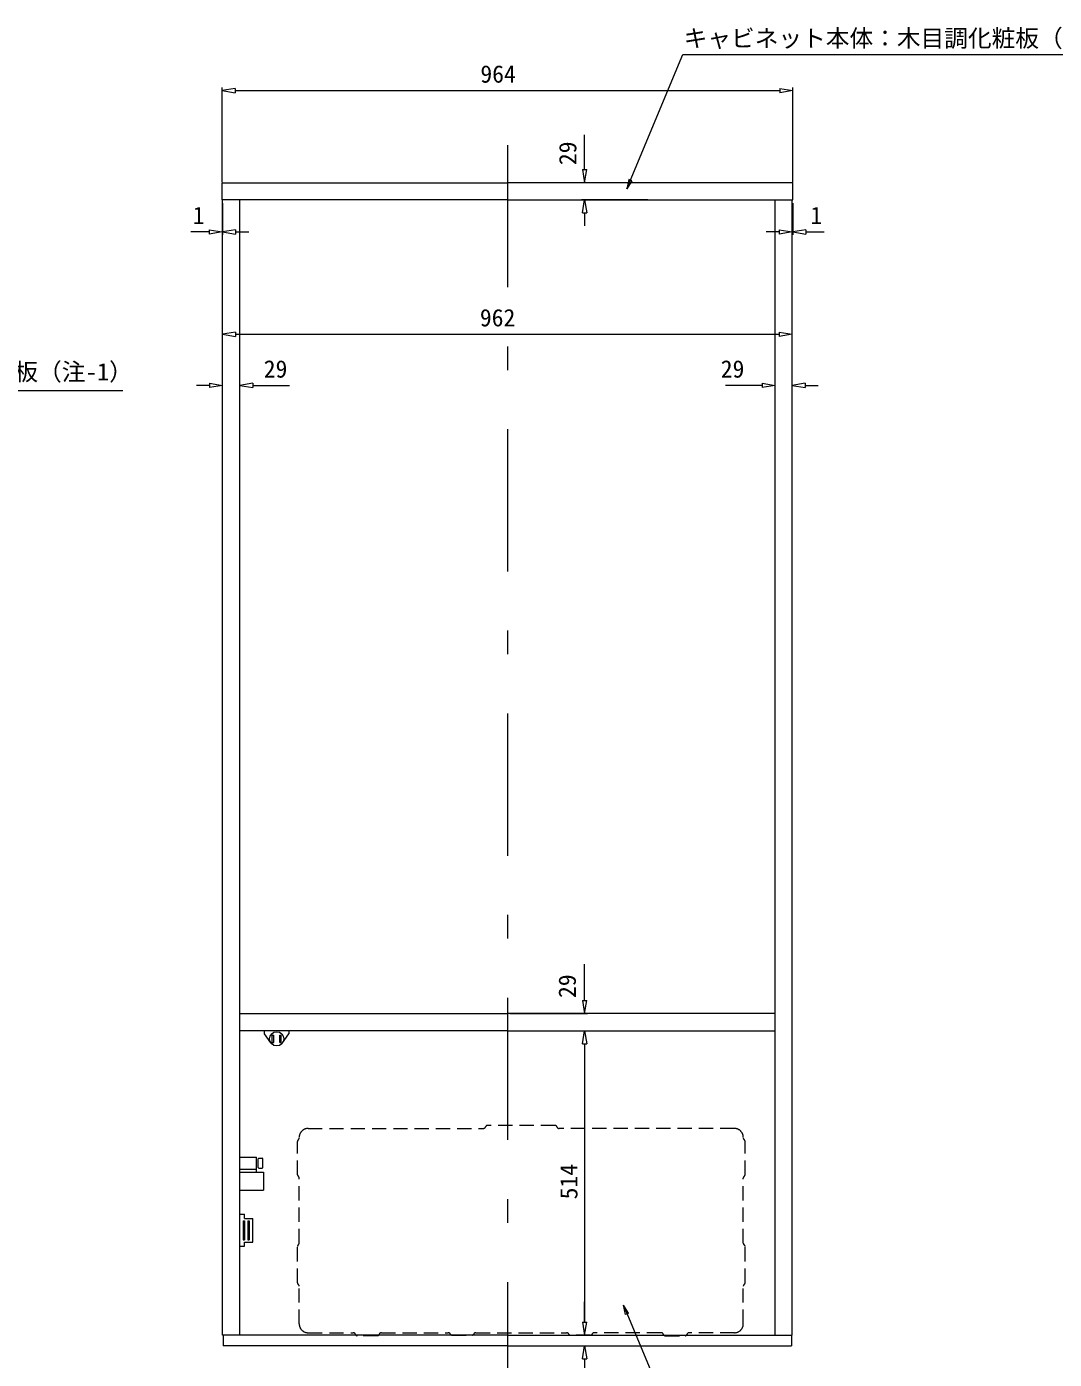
# Model space of a CAD drawing. Units: millimetres, scale not verified. Extents: x -3832 to 3834, y -2728 to 2729.
# Drawn here: x -565 to 1171, y -1525 to 725 of the extents above; entities that cross this region are included whole.
import ezdxf
from ezdxf.enums import TextEntityAlignment as Align

# ---------------------------------------------------------------- set-up
doc = ezdxf.new("R2010")
doc.units = ezdxf.units.MM
doc.header["$LTSCALE"] = 20
doc.linetypes.add('DASHED1', pattern=[1.8, 1.2, -0.6])
doc.linetypes.add('USER5', pattern=[24, 12, -5, 2, -5])
for name, color, linetype, lineweight in [('0-1_2-0', 7, 'Continuous', 18), ('0-2_2-3', 6, 'Continuous', 18), ('0-3_2-4', 7, 'Continuous', 18), ('0-4_2-5', 7, 'USER5', 9), ('0-5_2-7', 5, 'Continuous', 18), ('0-6_2-8', 6, 'Continuous', 18), ('0-7_2-9', 4, 'DASHED1', 5)]:
    doc.layers.add(name, color=color, linetype=linetype, lineweight=lineweight)
doc.styles.add('ＭＳ ゴシック', font='')
doc.styles.get('ＭＳ ゴシック').set_extended_font_data('MS Gothic')

msp = doc.modelspace()

# ---------------------------------------------------------------- linework, layer by layer
at = {"layer": '0-1_2-0'}
for p, q in [((-205.06, -1209.07), (-165.06, -1209.07)), ((-165.06, -1209.07), (-165.06, -1239.07)), ((-205.06, -1239.07), (-165.06, -1239.07))]:
    msp.add_line(p, q, dxfattribs=at)
at = {"layer": '0-2_2-3'}
for p, q in [((-163.22, -975.07), (-163.22, -970.07)), ((-122.22, -970.07), (-163.22, -970.07)), ((-152.63, -990.56), (-163.22, -975.07)), ((-150.22, -989.79), (-150.22, -977.79)), ((-150.22, -977.79), (-147.72, -977.79)), ((-150.22, -989.79), (-147.72, -989.79)), ((-147.72, -989.79), (-147.72, -977.79)), ((-137.72, -989.79), (-137.72, -977.79)), ((-137.72, -977.79), (-135.22, -977.79)), ((-137.72, -989.79), (-135.22, -989.79)), ((-135.22, -989.79), (-135.22, -977.79)), ((-132.82, -990.56), (-122.22, -975.07)), ((-122.22, -970.07), (-122.22, -975.07)), ((-205.06, -1183.36), (-177.06, -1183.36)), ((-177.06, -1209.07), (-177.06, -1183.36)), ((-174.06, -1201.07), (-174.06, -1186.36)), ((-173.06, -1185.36), (-167.06, -1185.36)), ((-166.06, -1201.07), (-166.06, -1186.36)), ((-205.06, -1204.07), (-177.06, -1204.07)), ((-173.06, -1202.07), (-167.06, -1202.07)), ((-205.06, -1280.07), (-197.06, -1280.07)), ((-197.06, -1287.07), (-197.06, -1280.07)), ((-199.56, -1291.07), (-197.06, -1291.07)), ((-199.56, -1291.07), (-199.56, -1323.07)), ((-197.06, -1287.07), (-183.06, -1287.07)), ((-197.06, -1291.07), (-197.06, -1323.07)), ((-183.06, -1327.07), (-183.06, -1287.07)), ((-199.56, -1323.07), (-197.06, -1323.07)), ((-197.06, -1334.07), (-197.06, -1327.07)), ((-197.06, -1327.07), (-183.06, -1327.07)), ((-205.06, -1334.07), (-197.06, -1334.07))]:
    msp.add_line(p, q, dxfattribs=at)
for points in [[(-191.56, -1291.07), (-191.56, -1323.07), (-189.06, -1323.07)], [(-191.56, -1291.07), (-189.06, -1291.07), (-189.06, -1323.07)]]:
    msp.add_lwpolyline(points, dxfattribs=at)
msp.add_circle((-142.72, -983.79), 12, dxfattribs=at)
for centre, start, end in [((-173.06, -1186.36), 90, 180), ((-167.06, -1186.36), 0, 90), ((-173.06, -1201.07), 180, 270), ((-167.06, -1201.07), 270, 0)]:
    msp.add_arc(centre, 1, start, end, dxfattribs=at)
at = {"layer": '0-3_2-4'}
for p, q in [((728.94, 461.93), (246.94, 461.93)), ((728.94, 432.93), (728.94, 461.93)), ((246.94, 432.93), (-235.06, 432.93)), ((-234.06, -1484.07), (-234.06, 432.93)), ((-205.06, -941.07), (-205.06, 432.93)), ((-205.06, -970.07), (-205.06, 432.93)), ((246.94, 432.93), (728.94, 432.93)), ((698.94, -941.07), (698.94, 432.93)), ((698.94, -970.07), (698.94, 432.93)), ((727.94, -1484.07), (727.94, 432.93)), ((-205.06, -941.07), (246.94, -941.07)), ((698.94, -941.07), (246.94, -941.07)), ((246.94, -970.07), (-205.06, -970.07)), ((-205.06, -1484.07), (-205.06, -970.07)), ((246.94, -970.07), (698.94, -970.07)), ((698.94, -1484.07), (698.94, -970.07)), ((246.94, -1484.07), (-234.06, -1484.07)), ((-233.06, -1484.07), (-233.06, -1502.07)), ((-233.06, -1484.07), (-233.06, -1502.07)), ((246.94, -1484.07), (727.94, -1484.07)), ((726.94, -1484.07), (726.94, -1502.07)), ((246.94, -1502.07), (-233.06, -1502.07)), ((246.94, -1502.07), (726.94, -1502.07))]:
    msp.add_line(p, q, dxfattribs=at)
msp.add_lwpolyline([(-235.06, 432.93), (-235.06, 461.93), (246.94, 461.93)], dxfattribs=at)
at = {"layer": '0-4_2-5'}
msp.add_line((246.94, 525.5), (246.94, -1570.12), dxfattribs=at)
at = {"layer": '0-5_2-7'}
for p, q in [((448.58, 451.76), (543.31, 678.45)), ((543.31, 678.45), (1289.58, 678.45)), ((452.1, 467.38), (448.58, 451.76)), ((457.22, 465.23), (448.58, 451.76)), ((457.22, 465.23), (452.1, 467.38)), ((-1149.02, 110.8), (-402.49, 110.8)), ((451.46, -1446.97), (442.82, -1433.5)), ((451.46, -1446.97), (446.34, -1449.11))]:
    msp.add_line(p, q, dxfattribs=at)
msp.add_lwpolyline([(446.34, -1449.11), (442.82, -1433.5), (503.29, -1578.21)], dxfattribs=at)
at = {"layer": '0-6_2-8', "color": 5}
for p, q in [((-235.06, 462.93), (-235.06, 622.49)), ((-213.06, 617.49), (706.94, 617.49)), ((728.94, 462.93), (728.94, 622.49)), ((377.18, 483.93), (377.18, 542.72)), ((487.25, 461.93), (372.18, 461.93)), ((484.25, 432.93), (372.18, 432.93)), ((-235.06, 427.31), (-235.06, 373.78)), ((-234.06, 427.31), (-234.06, 373.78)), ((377.18, 410.93), (377.18, 388.93)), ((727.94, 427.31), (727.94, 373.78)), ((728.94, 427.31), (728.94, 373.78)), ((-257.06, 378.78), (-287.94, 378.78)), ((-212.06, 378.78), (-190.06, 378.78)), ((705.94, 378.78), (683.94, 378.78)), ((750.94, 378.78), (781.82, 378.78)), ((-234.06, 51.43), (-234.06, 210.99)), ((-212.06, 205.99), (705.94, 205.99)), ((727.94, 51.43), (727.94, 210.99)), ((-256.06, 119.45), (-278.06, 119.45)), ((-234.06, 25.43), (-234.06, 124.45)), ((-205.06, 25.43), (-205.06, 124.45)), ((-183.06, 119.45), (-121.31, 119.45)), ((676.94, 119.45), (615.18, 119.45)), ((698.94, 25.43), (698.94, 124.45)), ((727.94, 25.43), (727.94, 124.45)), ((749.94, 119.45), (771.94, 119.45)), ((377.18, -919.07), (377.18, -857.96)), ((250.94, -941.07), (382.18, -941.07)), ((250.94, -970.07), (382.18, -970.07)), ((250.94, -970.07), (382.18, -970.07)), ((377.18, -992.07), (377.18, -1014.07)), ((377.18, -992.07), (377.18, -1462.07)), ((377.18, -1462.07), (377.18, -1428.07)), ((250.94, -1484.07), (382.18, -1484.07)), ((250.94, -1484.07), (382.18, -1484.07)), ((250.94, -1502.07), (382.18, -1502.07)), ((377.18, -1524.07), (377.18, -1568.89))]:
    msp.add_line(p, q, dxfattribs=at)
at = {"layer": '0-6_2-8'}
for p, q in [((-213.06, 621.16), (-235.06, 617.49)), ((-235.06, 617.49), (-213.06, 613.82)), ((-213.06, 621.16), (-213.06, 613.82)), ((706.94, 621.16), (728.94, 617.49)), ((706.94, 621.16), (706.94, 613.82)), ((728.94, 617.49), (706.94, 613.82)), ((373.51, 483.93), (377.18, 461.93)), ((373.51, 483.93), (380.85, 483.93)), ((377.18, 461.93), (380.85, 483.93)), ((373.51, 410.93), (377.18, 432.93)), ((377.18, 432.93), (380.85, 410.93)), ((373.51, 410.93), (380.85, 410.93)), ((-257.06, 382.45), (-235.06, 378.78)), ((-257.06, 382.45), (-257.06, 375.12)), ((-235.06, 378.78), (-257.06, 375.12)), ((-212.06, 382.45), (-234.06, 378.78)), ((-234.06, 378.78), (-212.06, 375.12)), ((-212.06, 382.45), (-212.06, 375.12)), ((705.94, 382.45), (727.94, 378.78)), ((705.94, 382.45), (705.94, 375.12)), ((727.94, 378.78), (705.94, 375.12)), ((750.94, 382.45), (728.94, 378.78)), ((728.94, 378.78), (750.94, 375.12)), ((750.94, 382.45), (750.94, 375.12)), ((-212.06, 209.66), (-234.06, 205.99)), ((-234.06, 205.99), (-212.06, 202.33)), ((-212.06, 209.66), (-212.06, 202.33)), ((705.94, 209.66), (727.94, 205.99)), ((705.94, 209.66), (705.94, 202.33)), ((727.94, 205.99), (705.94, 202.33)), ((-256.06, 123.12), (-234.06, 119.45)), ((-256.06, 123.12), (-256.06, 115.79)), ((-234.06, 119.45), (-256.06, 115.79)), ((-183.06, 123.12), (-205.06, 119.45)), ((-205.06, 119.45), (-183.06, 115.79)), ((-183.06, 123.12), (-183.06, 115.79)), ((676.94, 123.12), (698.94, 119.45)), ((676.94, 123.12), (676.94, 115.79)), ((698.94, 119.45), (676.94, 115.79)), ((749.94, 123.12), (727.94, 119.45)), ((727.94, 119.45), (749.94, 115.79)), ((749.94, 123.12), (749.94, 115.79)), ((373.51, -919.07), (377.18, -941.07)), ((373.51, -919.07), (380.85, -919.07)), ((377.18, -941.07), (380.85, -919.07)), ((373.51, -992.07), (377.18, -970.07)), ((373.51, -992.07), (377.18, -970.07)), ((377.18, -970.07), (380.85, -992.07)), ((377.18, -970.07), (380.85, -992.07)), ((373.51, -992.07), (380.85, -992.07)), ((373.51, -992.07), (380.85, -992.07)), ((373.51, -1462.07), (377.18, -1484.07)), ((373.51, -1462.07), (380.85, -1462.07)), ((373.51, -1462.07), (377.18, -1484.07)), ((373.51, -1462.07), (380.85, -1462.07)), ((377.18, -1484.07), (380.85, -1462.07)), ((377.18, -1484.07), (380.85, -1462.07)), ((373.51, -1524.07), (377.18, -1502.07)), ((377.18, -1502.07), (380.85, -1524.07)), ((373.51, -1524.07), (380.85, -1524.07))]:
    msp.add_line(p, q, dxfattribs=at)
at = {"layer": '0-7_2-9'}
for p, q in [((-89.76, -1135.07), (206.26, -1135.07)), ((327.55, -1130.07), (212.97, -1130.07)), ((630.28, -1135.07), (334.27, -1135.07)), ((-107.74, -1213.2), (-107.74, -1156.94)), ((648.26, -1213.2), (648.26, -1156.94)), ((-104.74, -1328.57), (-104.74, -1218.94)), ((645.26, -1328.57), (645.26, -1218.94)), ((-107.74, -1395.83), (-107.74, -1334.31)), ((648.26, -1395.83), (648.26, -1334.31)), ((-104.74, -1465.09), (-104.74, -1401.57)), ((645.26, -1465.09), (645.26, -1401.57)), ((-89.76, -1480.07), (-13.44, -1480.07)), ((27.26, -1485.07), (-6.74, -1485.07)), ((33.97, -1480.07), (146.94, -1480.07)), ((153.26, -1484.07), (187.26, -1484.07)), ((193.58, -1480.07), (346.94, -1480.07)), ((387.26, -1484.07), (353.26, -1484.07)), ((506.56, -1480.07), (393.58, -1480.07)), ((513.26, -1485.07), (547.26, -1485.07)), ((630.28, -1480.07), (553.97, -1480.07))]:
    msp.add_line(p, q, dxfattribs=at)
for centre, radius, start, end in [((-89.77, -1150.04), 14.97, 89.968, 180.032), ((206.26, -1131.07), 4, 269.948, 343.411), ((212.97, -1133.07), 3, 89.907, 163.386), ((327.55, -1133.07), 3, 16.614, 90.093), ((334.26, -1131.07), 4, 196.589, 270.052), ((630.29, -1150.04), 14.97, 359.968, 90.032), ((-104.74, -1156.94), 3, 124.853, 180.008), ((-108.74, -1151.2), 4, 304.837, 359.985), ((649.26, -1151.2), 4, 180.015, 235.163), ((645.26, -1156.94), 3, 359.992, 55.147), ((-104.74, -1213.2), 3, 179.991, 235.147), ((645.26, -1213.2), 3, 304.853, 0.009), ((-108.74, -1218.94), 4, 0.015, 55.163), ((649.26, -1218.94), 4, 124.837, 179.985), ((-104.74, -1334.31), 3, 124.844, 180.016), ((-108.74, -1328.57), 4, 304.829, 0.013), ((649.26, -1328.57), 4, 179.987, 235.171), ((645.26, -1334.31), 3, 359.984, 55.156), ((-104.74, -1395.83), 3, 179.983, 235.156), ((-108.74, -1401.57), 4, 359.978, 55.17), ((649.26, -1401.57), 4, 124.83, 180.022), ((645.26, -1395.83), 3, 304.844, 0.017), ((-89.77, -1465.1), 14.97, 179.968, 270.032), ((-13.44, -1484.06), 4, 16.548, 90), ((-6.74, -1482.07), 3, 196.576, 270.016), ((27.26, -1482.07), 3, 269.984, 343.424), ((33.97, -1484.06), 4, 90.001, 163.452), ((146.94, -1484.06), 4, 25.334, 89.997), ((153.26, -1481.07), 3, 205.357, 270.014), ((187.26, -1481.07), 3, 269.986, 334.644), ((193.58, -1484.06), 4, 90.002, 154.665), ((346.94, -1484.06), 4, 25.335, 89.998), ((353.26, -1481.07), 3, 205.356, 270.014), ((387.26, -1481.07), 3, 269.986, 334.643), ((393.58, -1484.06), 4, 90.003, 154.666), ((506.56, -1484.06), 4, 16.548, 89.999), ((513.26, -1482.07), 3, 196.576, 270.016), ((547.26, -1482.07), 3, 269.984, 343.424), ((553.97, -1484.06), 4, 90, 163.452), ((630.29, -1465.1), 14.97, 269.968, 0.032)]:
    msp.add_arc(centre, radius, start, end, dxfattribs=at)

# ---------------------------------------------------------------- texts
at = {"layer": '0-5_2-7', "color": 7, "style": 'ＭＳ ゴシック'}
for p in [(544.61, 682.35), (-1145.92, 119.21)]:
    msp.add_text('キャビネット本体：木目調化粧板（注-1）', height=29.33, dxfattribs=at).set_placement(p, align=Align.BOTTOM_LEFT)
at = {"layer": '0-6_2-8', "color": 7, "style": 'ＭＳ ゴシック'}
for s, p in [('964', (201.24, 622.03)), ('1', (-284.64, 383.27)), ('1', (758.51, 383.27)), ('962', (200.39, 210.53)), ('29', (-164.61, 123.95)), ('29', (607.17, 123.95))]:
    msp.add_text(s, height=29.33, dxfattribs=at).set_placement(p, align=Align.BOTTOM_LEFT)
for s, p in [('29', (372.15, 491.56)), ('29', (371.31, -914.84)), ('514', (374, -1254.86))]:
    msp.add_text(s, height=29.33, rotation=90, dxfattribs=at).set_placement(p, align=Align.BOTTOM_LEFT)

doc.saveas('drawing.dxf')
